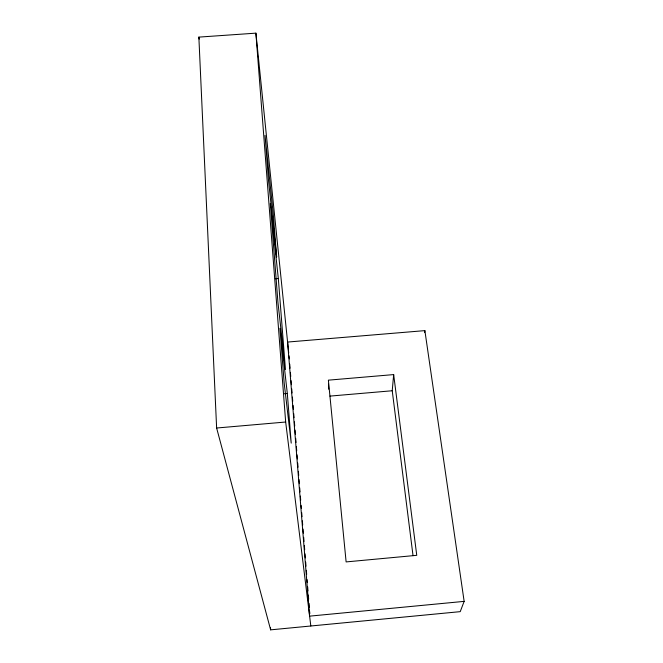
<?xml version="1.0" encoding="UTF-8"?>
<svg xmlns="http://www.w3.org/2000/svg" width="663" height="663" viewBox="0 0 663 663"><rect width="100%" height="100%" fill="white"/><g stroke="black" fill="none" stroke-linecap="round" stroke-linejoin="round"><path stroke-width="0.99" d="M413.032 555.644L392.231 390.756L393.665 374.595L328.384 380.156L346.119 561.917L416.754 555.329L393.665 374.595M424.602 332.635L424.875 330.622L287.593 342.05L309.604 616.142L464.141 601.374L424.875 330.622M464.141 601.374L460.23 611.651L270.637 629.85L216.627 428.016L198.859 37.111L255.901 33.15L288.712 352.989M216.627 428.016L285.67 422.024L310.823 625.996M284.27 393.764L287.328 393.507L291.214 443.133L284.137 382.667L279.935 328.293L287.328 393.507M329.934 396.101L392.231 390.756M275.253 278.767L278.319 278.518L285.446 369.506L277.913 302.104L270.297 203.491L278.319 278.518M198.859 37.111L199.207 39.15M289.01 355.865L289.325 358.948M289.739 364.103L290.071 368.23M290.402 372.357L290.742 376.476M291.074 380.603L291.405 384.731M291.737 388.849L292.068 392.977M292.4 397.104L292.731 401.223M293.063 405.35L293.394 409.469M293.726 413.596L294.057 417.723M294.389 421.842L294.72 425.969M295.052 430.096L295.383 434.215M295.715 438.342L296.046 442.47M296.378 446.589L296.709 450.716M297.049 454.843L297.38 458.962M297.712 463.089L298.043 467.208M298.375 471.335L298.706 475.462M299.038 479.581L299.369 483.708M299.701 487.835L300.032 491.954M300.364 496.081L300.695 500.209M301.11 505.363L301.358 508.455M301.69 512.574L302.021 516.701M302.353 520.828L302.684 524.947M303.024 529.074L303.356 533.201M303.687 537.32L304.019 541.447M304.35 545.574L304.682 549.693M305.013 553.82L305.345 557.939M305.676 562.067L306.008 566.194M306.339 570.313L306.671 574.44M307.085 579.595L307.334 582.686M307.665 586.813L307.997 590.94M308.328 595.059L308.66 599.186M308.991 603.305L309.331 607.432M309.662 611.559L309.828 613.623M255.901 33.15L285.67 422.024M270.512 627.786L270.637 629.85M328.516 384.159L328.682 389.173M276.628 256.946L268.498 180.261L265.034 135.385L273.355 215.119L276.628 256.946"/></g></svg>
